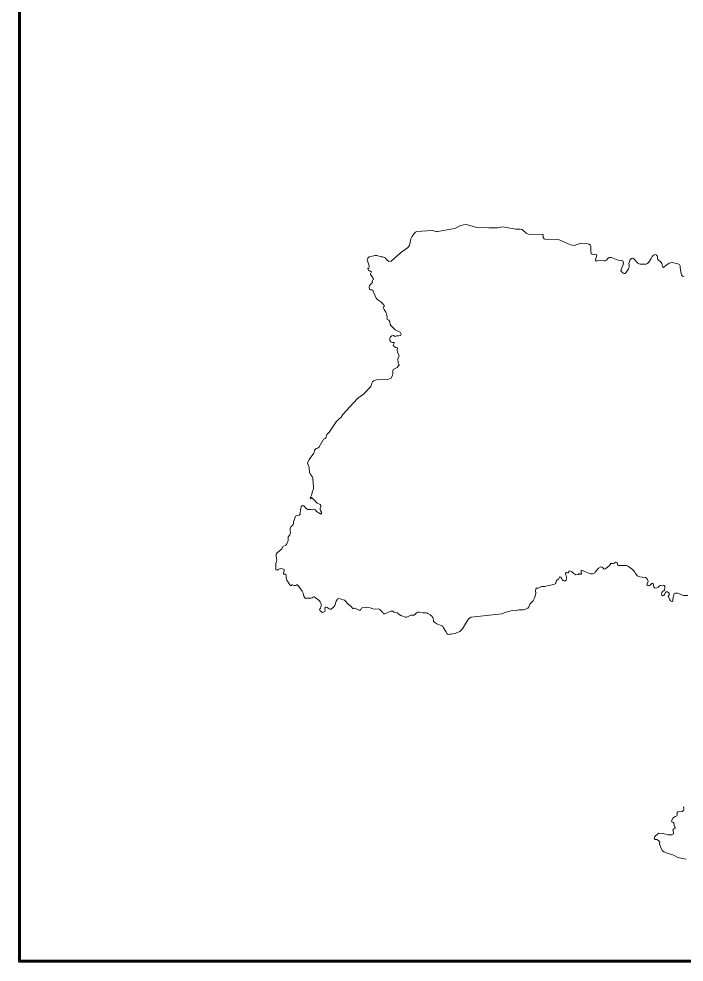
# Model space of a CAD drawing. Extents: x -310 to 3655, y -429 to 1712.
# Drawn here: x -83 to 271, y -429 to 73 of the extents above; entities that cross this region are included whole.
import ezdxf

# ---------------------------------------------------------------- set-up
doc = ezdxf.new("R2010")
doc.units = 0
doc.header["$MEASUREMENT"] = 0
doc.layers.add('graphic', color=7, linetype='Continuous')
doc.layers.add('raster', color=7, linetype='Continuous')
picture_1 = doc.add_image_def('image11.png', size_in_pixel=(1280, 720))
picture_2 = doc.add_image_def('image12.png', size_in_pixel=(1280, 720))
picture_3 = doc.add_image_def('image13.png', size_in_pixel=(1280, 720))
picture_4 = doc.add_image_def('image14.png', size_in_pixel=(1280, 720))
picture_5 = doc.add_image_def('image15.png', size_in_pixel=(1280, 720))

# ---------------------------------------------------------------- blocks, each defined once
blk = doc.blocks.new('block 6')
at = {"layer": 'raster'}
image = blk.add_image(picture_1, insert=(-82.75, -428.42), size_in_units=(1253.62, 622.57), dxfattribs=at)
blk = doc.blocks.new('block 7')
at = {"layer": 'raster'}
image = blk.add_image(picture_2, insert=(-82.5, -428.9), size_in_units=(1253.62, 622.57), dxfattribs=at)
blk = doc.blocks.new('block 8')
at = {"layer": 'raster'}
image = blk.add_image(picture_3, insert=(-82.5, -428.9), size_in_units=(1253.62, 622.57), dxfattribs=at)
blk = doc.blocks.new('block 9')
at = {"layer": 'raster'}
image = blk.add_image(picture_4, insert=(-82.45, -429.27), size_in_units=(1253.62, 622.57), dxfattribs=at)
blk = doc.blocks.new('block 10')
at = {"layer": 'raster'}
image = blk.add_image(picture_5, insert=(-83.37, -429.26), size_in_units=(1254.4, 622.57), dxfattribs=at)

msp = doc.modelspace()

# ---------------------------------------------------------------- linework, layer by layer
at = {"layer": 'graphic', "color": 1, "lineweight": 18, "true_color": 0xf90303}
for points in [[(272.67, -234.02), (270.36, -233.99), (267.31, -232.71), (266.24, -232.66), (265.5, -233), (264.9, -234.81), (264.85, -235), (264.67, -235.85), (264.65, -236.7), (264.53, -237.16), (264.18, -237.19), (263.51, -236.71), (263.12, -236.3), (262.17, -234.34), (262.72, -233.72), (262.77, -232.96), (262.45, -232.29), (261.92, -231.93), (261.16, -232.03), (260.73, -232.63), (260.38, -233.38), (259.87, -233.97), (259.17, -234.1), (258.8, -233.69), (258.74, -232.99), (258.96, -232.3), (259.48, -231.69), (259.95, -231.37), (260.32, -230.92), (260.55, -229.89), (260.48, -228.94), (260.14, -228.54), (259.57, -228.47), (258.04, -228.65), (257.47, -229.02), (256.95, -229.47), (256.24, -229.89), (255.46, -230.06), (254.9, -229.88), (254.55, -229.32), (254.43, -228.36), (254.19, -227.53), (253.64, -227.62), (252.61, -228.49), (252.1, -228.64), (251.36, -228.6), (250.87, -228.23), (251.52, -226.27), (251.34, -225.38), (250.8, -224.74), (250.12, -224.41), (248.36, -224.19), (247.17, -224.04), (245.82, -223.51), (245.09, -222.36), (244.83, -222.13), (244.45, -221.56), (243.77, -220.54), (243.27, -220), (241.13, -218.41), (240.02, -217.88), (235.88, -217.92), (235.21, -217.59), (235.14, -216.27), (234.41, -216.18), (233.55, -216.76), (233.16, -216.86), (231.78, -216.86), (231.02, -217.91), (229.01, -219.63), (228.45, -219.91), (228, -219.73), (227.06, -218.84), (226.42, -218.68), (225.22, -219.3), (223.42, -221.57), (223.24, -221.8), (221.98, -222.45), (220.89, -222.39), (217.34, -221.04), (216.65, -220.6), (216.3, -220.5), (215.93, -220.63), (215.9, -220.99), (215.99, -221.42), (215.98, -221.75), (216, -221.95), (216.11, -222.22), (216.15, -222.47), (215.98, -222.6), (215.57, -222.51), (215.21, -222.55), (214.98, -222.41), (214.74, -222.37), (214.43, -222.7), (213.17, -222.92), (212.03, -222.22), (210.94, -221.28), (209.84, -220.8), (209.48, -220.92), (209.36, -221.23), (209.27, -221.6), (208.98, -221.9), (208.75, -221.89), (208.2, -221.67), (208.02, -221.69), (207.67, -222.18), (207.69, -222.62), (207.89, -223.23), (208.06, -224.19), (208.09, -225.13), (207.94, -225.78), (207.56, -226.12), (206.91, -226.17), (206.29, -225.89), (205.88, -225.35), (205.53, -224.74), (205.08, -224.23), (204.42, -223.97), (204.23, -224.4), (204.07, -225.04), (202.97, -225.74), (202.61, -226.33), (202.39, -227.12), (202.37, -227.53), (201.36, -228.01), (197.17, -228.95), (196.62, -229.09), (195.05, -229.16), (194.49, -229.31), (193.38, -229.86), (192.82, -230.04), (192.2, -229.98), (191.93, -229.87), (191.69, -231.51), (191.73, -232.64), (191.38, -234.22), (190.84, -235.76), (190.33, -236.82), (189.93, -237.29), (189.06, -238.03), (188.65, -238.56), (187.92, -240.25), (187.6, -240.75), (186.03, -241.48), (185.26, -241.49), (182.83, -241.51), (180.72, -242.15), (179.13, -241.99), (178.57, -242.1), (177.57, -242.54), (175.82, -242.76), (173.64, -243.65), (157.34, -245.44), (155.92, -246.43), (152.7, -251.78), (151.31, -253.13), (151.31, -253.13), (151.3, -253.14), (149.23, -254.04), (146.74, -254.49), (146.29, -254.57), (145.22, -254.76), (144.59, -254.33), (143.82, -253.13), (142.7, -251.1), (142.28, -250.53), (141.8, -250.1), (139.12, -249.03), (138, -248.33), (137.41, -247.65), (137.26, -247.04), (137.23, -246.39), (137, -245.61), (136.49, -244.96), (135.65, -244.28), (134.37, -243.52), (134.09, -243.36), (133.45, -243.2), (131.57, -243.23), (129.67, -242.77), (129.03, -242.79), (128.27, -243.2), (126.97, -244.33), (125.34, -244.39), (123.12, -245.52), (122.4, -245.49), (120.43, -244.73), (120.39, -244.77), (119.8, -244.65), (118.59, -243.49), (117.94, -243.18), (116.28, -242.73), (115.74, -242.34), (114.69, -242.28), (111.35, -243.66), (110.64, -243.67), (110.41, -242.91), (108.69, -241.31), (108.14, -241.03), (105.84, -241.15), (105.06, -241.04), (103.7, -240.58), (101.56, -240.33), (100.95, -240.13), (99.7, -240.35), (99.33, -240.46), (98.97, -240.76), (98.82, -241.09), (98.66, -241.38), (98.46, -241.61), (98.36, -241.69), (98.23, -241.79), (97.54, -241.83), (95.39, -240.75), (95.34, -240.74), (95.29, -240.73), (95.25, -240.74), (95.2, -240.75), (94.93, -240.85), (94.69, -240.88), (94.44, -240.85), (94.2, -240.75), (93.45, -239.87), (91.87, -238.51), (90.5, -236.87), (89.93, -236.45), (87.61, -235.65), (86.86, -235.54), (86.18, -235.86), (85.53, -236.87), (84.79, -239.19), (84.34, -240.04), (82.92, -241.17), (82.39, -241.25), (81.85, -241.09), (81.33, -240.76), (80.82, -240.41), (80.23, -240.13), (79.72, -240.17), (79.45, -240.76), (79.73, -241.76), (79.45, -242.44), (78.85, -242.84), (78.18, -243.05), (76.96, -242.06), (76.68, -241.46), (77.25, -240.75), (77.31, -239.97), (77.53, -239.52), (77.65, -239), (77.42, -238.06), (77.07, -237.38), (76.63, -236.81), (75.65, -235.89), (74.46, -235.22), (74.34, -234.98), (73.8, -234.63), (73.23, -234.79), (72.67, -235.15), (72.06, -235.36), (69.67, -235.36), (69.23, -235.6), (69.14, -235.59), (68.97, -235.39), (68.4, -234.21), (67.93, -232.63), (67.49, -231.6), (65.03, -228.35), (64.89, -228.28), (64.76, -228.25), (64.61, -228.27), (63.97, -228.59), (63.46, -228.64), (62.93, -228.53), (62.28, -228.26), (62.14, -228.24), (62.01, -228.26), (61.87, -228.32), (61.61, -228.53), (61.35, -228.6), (61.11, -228.54), (60.9, -228.32), (59.27, -225.8), (58.91, -224.78), (58.88, -224.09), (58.96, -223.52), (58.96, -223.03), (58.71, -222.61), (58.48, -222.57), (57.57, -222.62), (57.57, -221.82), (58.07, -220.31), (56.88, -219.72), (55.75, -219.58), (54.66, -220.01), (54.33, -220.37), (54.3, -220.37), (54.24, -220.38), (53.45, -220.25), (53.48, -216.64), (53.85, -215.82), (53.97, -215.04), (53.58, -213.01), (53.65, -211.99), (54.14, -211.17), (56.31, -209.41), (56.52, -209.05), (56.87, -208.24), (57.12, -207.89), (57.52, -207.61), (58.41, -207.33), (58.81, -207.07), (59.34, -206.36), (59.75, -205.42), (59.96, -204.35), (59.92, -203.27), (60.02, -202.6), (60.28, -202.27), (60.59, -202.02), (60.88, -201.6), (61.11, -201.03), (61.18, -200.68), (61.11, -198.98), (61.05, -198.56), (61.07, -198.17), (61.29, -197.55), (61.35, -197.46), (61.6, -197.1), (62.4, -196.43), (62.71, -195.97), (62.78, -195.67), (62.78, -195.01), (62.82, -194.77), (63.23, -193.87), (63.95, -191.75), (64.53, -191.29), (65.81, -191.1), (66.32, -190.66), (66.31, -189.8), (66.46, -188.64), (66.7, -187.48), (66.96, -186.64), (67.66, -185.97), (68.32, -186.17), (69.57, -187.55), (70.39, -188.11), (71.1, -188.2), (71.81, -188.13), (73.01, -188.22), (73.76, -187.99), (74.12, -188.04), (74.46, -188.36), (75.07, -189.22), (75.44, -189.34), (76.03, -189.65), (76.77, -190.31), (77.44, -190.6), (77.83, -189.79), (77.76, -189.63), (77.72, -189.52), (77.18, -188.59), (77.04, -188.12), (77.08, -187.43), (77.38, -186.44), (77.38, -186.01), (76.98, -185.49), (75.49, -184.66), (74.88, -184.2), (73.9, -182.92), (72.83, -182.16), (72.95, -182.13), (72.99, -182.11), (72.47, -181.74), (72.03, -182.29), (71.88, -182.4), (71.68, -182.13), (71.86, -181.51), (72.38, -180.41), (72.85, -178.61), (73.41, -177.06), (73.54, -176.32), (73.09, -171.65), (72.94, -170.84), (72.75, -170.45), (72.04, -169.69), (71.6, -169.01), (71.51, -168.72), (71.39, -168.14), (71.18, -165.97), (70.96, -165.22), (70.32, -163.4), (71.15, -161.42), (73.67, -158.02), (74.24, -156.39), (74.48, -155.94), (74.85, -155.62), (75.56, -155.48), (75.93, -155.32), (76.49, -154.76), (78.53, -151.04), (78.86, -150.64), (79.15, -150.45), (79.73, -150.23), (80.02, -149.94), (80.18, -149.57), (80.45, -148.54), (80.62, -148.11), (82.01, -146.68), (85.61, -141.39), (86.93, -139.92), (88.15, -138.97), (89.15, -137.42), (96.73, -129.16), (98.23, -127.99), (100.04, -126.6), (100.05, -126.6), (100.05, -126.6), (100.05, -126.6), (101.01, -125.82), (103.63, -122.97), (104.09, -122.3), (104.11, -122.22), (104.53, -120.84), (104.9, -120.08), (105.34, -119.63), (105.92, -119.34), (107.06, -118.98), (113.08, -118.9), (114.83, -118.17), (115.55, -116.46), (115.7, -115.9), (115.76, -115.22), (115.71, -114.21), (115.8, -113.59), (117.94, -112.46), (118.57, -111.79), (118.98, -111.19), (119.02, -111.08), (118.85, -110.93), (118.61, -110.24), (118.28, -107.75), (119.05, -106.42), (119.04, -106.4), (118.2, -104.36), (117.94, -103.26), (118.14, -102.07), (117.25, -101.85), (116.34, -101.28), (115.87, -100.48), (116.31, -99.56), (116.31, -99.23), (115.38, -99.12), (114.59, -98.75), (114.1, -98.08), (114.04, -97.08), (114.45, -96.18), (115.21, -95.6), (116.13, -95.47), (117.01, -95.97), (117.68, -95.67), (118.78, -95.66), (119.79, -95.45), (120.2, -94.53), (119.77, -93.88), (117.01, -92.34), (114.76, -90.26), (114.26, -89.44), (114.08, -88.74), (114.05, -88.27), (113.95, -87.84), (113.59, -87.28), (113.18, -87), (112.76, -86.83), (112.52, -86.61), (112.66, -86.2), (112.66, -85.87), (112.27, -83.66), (111.98, -82.95), (111.11, -81.6), (110.62, -80.55), (110.74, -80.06), (111.29, -79.78), (110.92, -79.13), (109.34, -77.52), (107.65, -76.45), (106.9, -75.53), (105.06, -71.49), (104.5, -71.12), (103.86, -71.11), (103.33, -70.84), (103.12, -69.71), (103.3, -69), (103.75, -68.22), (104.34, -67.59), (104.95, -67.36), (104.74, -66.64), (104.79, -66.09), (105.02, -65.72), (105.41, -65.54), (105.14, -64.9), (103.78, -62.9), (103.73, -62.57), (104.25, -61.5), (103.78, -61.18), (103.18, -60.96), (102.66, -60.59), (102.43, -59.85), (102.37, -59.52), (102.68, -59.75), (102.97, -59.6), (103.12, -58.78), (103.04, -58.26), (102.14, -55.7), (101.94, -55.27), (101.98, -54.84), (102.38, -54.14), (102.72, -53.78), (103.13, -53.55), (106.36, -52.71), (107.14, -52.73), (109.48, -53.44), (110.31, -53.51), (111.62, -54.04), (112.55, -55.18), (113.5, -56.07), (114.83, -55.86), (119.79, -51.37), (123.55, -48.78), (124.49, -47.46), (125.28, -43.96), (125.79, -42.91), (127, -41.11), (127.72, -40.36), (128.42, -40.09), (136.69, -39.44), (138.72, -39.94), (139.41, -39.97), (148.74, -38.45), (151.73, -36.88), (153.23, -36.38), (154.74, -36.34), (160.34, -37.86), (166.83, -37.97), (171.34, -38.05), (174.15, -37.48), (181.23, -38.83), (183.53, -38.76), (184.53, -38.98), (186.68, -40.91), (187.67, -41.35), (195.39, -41.67), (195.79, -41.88), (195.8, -42.26), (195.7, -42.75), (195.77, -43.27), (196.18, -43.84), (196.65, -44.09), (203.96, -44.32), (210.23, -47.11), (212.43, -47.48), (215.77, -46.3), (218.71, -46.41), (220.07, -46.71), (220.96, -47.23), (221.17, -48.07), (221.08, -49.21), (221.07, -50.64), (221.33, -51.7), (221.82, -52.16), (222.48, -52.24), (223.29, -52.13), (224.27, -52.37), (224.17, -53.3), (223.68, -54.45), (223.49, -55.35), (223.94, -55.78), (224.66, -55.7), (225.98, -55.27), (227.95, -55.6), (228.64, -55.55), (229.37, -55.19), (230.29, -54.17), (230.9, -53.84), (232.07, -53.87), (232.07, -53.87), (235.66, -55.33), (237.53, -55.38), (238.05, -55.68), (238.47, -56.8), (238.21, -58.14), (237.11, -60.83), (237.18, -60.97), (237.31, -61.26), (237.76, -61.75), (238.3, -62.18), (238.77, -62.38), (239.3, -62.3), (239.64, -61.97), (241.2, -59.86), (241.37, -59.52), (241.52, -58.81), (241.49, -58.23), (241.41, -57.66), (241.39, -56.98), (241.6, -55.9), (242.04, -55), (242.66, -54.42), (243.42, -54.29), (244.13, -54.68), (246.14, -56.87), (246.76, -57.2), (247.37, -57.36), (250.61, -57.37), (251.25, -57.14), (252.05, -56.41), (253.13, -54.34), (253.78, -53.34), (254.49, -52.69), (255.23, -52.33), (255.91, -52.37), (256.4, -52.94), (256.52, -53.47), (256.51, -53.93), (256.54, -54.41), (256.82, -55.01), (257.21, -55.41), (258.17, -56.02), (258.58, -56.47), (258.8, -57.03), (259.16, -58.51), (259.34, -58.93), (259.78, -59.1), (260.2, -58.88), (261.06, -58.04), (262.71, -56.92), (263.57, -56.62), (264.47, -56.6), (267.45, -57.24), (268.31, -57.59), (268.6, -58.32), (268.69, -59.4), (269.21, -62.39), (269.42, -63.13), (269.74, -63.7), (270.29, -63.97), (270.77, -63.75)], [(271.84, -374.49), (267.42, -373.5), (264.67, -372.04), (261.71, -371.28), (260.55, -370.61), (259.99, -370.46), (259.22, -369.96), (258.58, -368.79), (257.6, -366.24), (257.77, -365.29), (257.12, -364.41), (256.15, -363.86), (255.4, -363.94), (255.33, -363.95), (254.88, -363.4), (254.95, -363.06), (255.18, -362.47), (255.47, -361.91), (255.47, -361.9), (257.24, -360.57), (257.24, -360.57), (259.61, -360.75), (262.1, -361.41), (264.23, -361.5), (264.93, -361.17), (265.07, -360.61), (264.86, -359), (264.79, -358.91), (264.8, -358.81), (264.98, -358.46), (265.01, -358.4), (265.21, -358.22), (266.09, -357.81), (265.63, -357.17), (265.48, -356.51), (265.42, -355.85), (265.24, -355.18), (264.81, -354.74), (264.29, -354.44), (264, -354.1), (264.23, -353.55), (265, -352.4), (265.37, -352), (265.94, -351.62), (266.9, -351.31), (267.11, -350.93), (266.97, -350.41), (266.87, -350.04), (267.41, -349.15), (269.63, -348.93), (270.5, -348.42), (270.61, -347.96), (270.57, -347.47), (270.48, -347.04), (270.5, -346.77), (270.75, -346.55)]]:
    msp.add_lwpolyline(points, dxfattribs=at)

# ---------------------------------------------------------------- block references
at = {"layer": 'raster'}
for name in ['block 10', 'block 6', 'block 7', 'block 8', 'block 9']:
    msp.add_blockref(name, (0, 0), dxfattribs=at)

doc.saveas('drawing.dxf')
